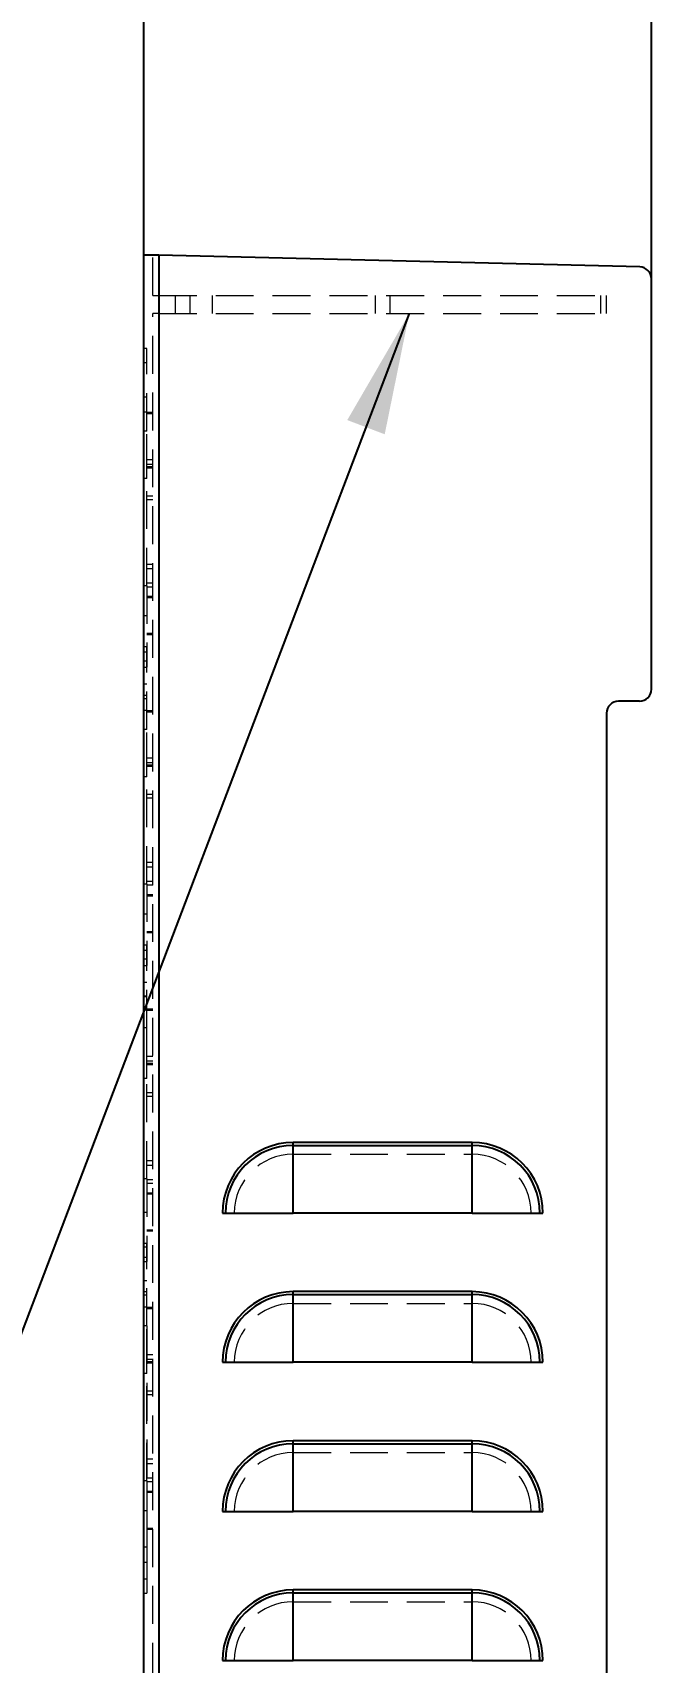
# Model space of a CAD drawing. Header units: millimetres. Extents: x 0 to 210, y 0 to 306.
# Drawn here: x 90.7 to 111.4, y 194.5 to 249.1 of the extents above; entities that cross this region are included whole.
import ezdxf

# ---------------------------------------------------------------- set-up
doc = ezdxf.new("R2010")
doc.units = ezdxf.units.MM
doc.linetypes.add('HIDDEN', pattern=[1.905, 1.27, -0.635])
doc.layers.add('图纸格式', color=7, linetype='Continuous')
doc.styles.add('SLDTEXTSTYLE5', font='TXT', dxfattribs={"width": 0.7})
doc.dimstyles.new('SLDDIMSTYLE1', dxfattribs={"dimtxt": 3.5, "dimasz": 4.08, "dimexe": 0, "dimexo": 0.0625, "dimgap": 0.875, "dimtad": 2, "dimlfac": 5, "dimrnd": 1e-09, "dimzin": 12, "dimdsep": 46, "dimtxsty": 'SLDTEXTSTYLE5', "dimsah": 1, "dimcen": 0.09, "dimadec": 0, "dimazin": 3, "dimtfac": 1, "dimtmove": 0, "dimatfit": 0, "dimfxl": 0, "dimfrac": 2, "dimtolj": 1, "dimtzin": 12, "dimarcsym": 0})
doc.dimstyles.new('SLDDIMSTYLE2', dxfattribs={"dimtxt": 0.18, "dimasz": 4.08, "dimexe": 0, "dimexo": 0.0625, "dimgap": 0, "dimtad": 0, "dimtih": 1, "dimtoh": 1, "dimdec": 0, "dimrnd": 1e-09, "dimzin": 0, "dimdsep": 46, "dimtxsty": 'Standard', "dimsah": 1, "dimcen": 0.09, "dimadec": 0, "dimazin": 0, "dimtfac": 4.08, "dimtdec": 0, "dimtofl": 0, "dimtmove": 0, "dimatfit": 3, "dimfxl": 0, "dimfrac": 2, "dimtolj": 1, "dimtzin": 0, "dimarcsym": 0})

# ---------------------------------------------------------------- blocks, each defined once
blk = doc.blocks.new('_D_6')
at = {"layer": '图纸格式'}
for p, q in [((94.421, 241.641), (94.421, 253.675)), ((111.421, 240.85), (111.421, 253.675)), ((111.421, 251.675), (94.421, 251.675))]:
    blk.add_line(p, q, dxfattribs=at)
for points in [[(94.421, 251.675), (98.501, 251.167), (98.501, 252.183)], [(111.421, 251.675), (107.341, 252.183), (107.341, 251.167)]]:
    blk.add_solid(points, dxfattribs=at)
at = {"layer": '图纸格式', "insert": (101.3, 256.187), "char_height": 3.5, "attachment_point": 1, "style": 'SLDTEXTSTYLE5'}
blk.add_mtext('85', dxfattribs=at)

msp = doc.modelspace()

# ---------------------------------------------------------------- linework, layer by layer
at = {"color": 7, "linetype": 'Continuous', "lineweight": 25}
for p, q in [((94.42080651, 167.14058668), (94.42080651, 241.64058668)), ((94.92080651, 241.64058668), (94.42080651, 241.64058668)), ((94.92080651, 241.64058668), (94.92080651, 167.14058668)), ((111.03050063, 241.25004864), (94.92080651, 241.64058668)), ((111.42080651, 227.09058668), (111.42080651, 240.85016613)), ((109.92080651, 226.29058668), (109.92080651, 182.49058668)), ((111.02080651, 226.69058668), (110.32080651, 226.69058668)), ((105.42080651, 211.89726852), (99.42080651, 211.89726852)), ((99.42080651, 211.79866719), (99.42080651, 211.89726852)), ((99.42080651, 211.79866719), (105.42080651, 211.79866719)), ((99.42080651, 209.5308366), (99.42080651, 211.79866719)), ((105.42080651, 211.79866719), (105.42080651, 211.89726852)), ((105.42080651, 209.5308366), (105.42080651, 211.79866719)), ((97.05437459, 209.5308366), (97.15297592, 209.5308366)), ((97.15297592, 209.5308366), (99.42080651, 209.5308366)), ((105.42080651, 209.5308366), (99.42080651, 209.5308366)), ((105.42080651, 209.5308366), (107.68863709, 209.5308366)), ((107.68863709, 209.5308366), (107.78723842, 209.5308366)), ((105.42080651, 206.89726852), (99.42080651, 206.89726852)), ((99.42080651, 206.79866719), (99.42080651, 206.89726852)), ((99.42080651, 206.79866719), (105.42080651, 206.79866719)), ((99.42080651, 204.5308366), (99.42080651, 206.79866719)), ((105.42080651, 206.79866719), (105.42080651, 206.89726852)), ((105.42080651, 204.5308366), (105.42080651, 206.79866719)), ((97.05437459, 204.5308366), (97.15297592, 204.5308366)), ((97.15297592, 204.5308366), (99.42080651, 204.5308366)), ((105.42080651, 204.5308366), (99.42080651, 204.5308366)), ((105.42080651, 204.5308366), (107.68863709, 204.5308366)), ((107.68863709, 204.5308366), (107.78723842, 204.5308366)), ((105.42080651, 201.89726852), (99.42080651, 201.89726852)), ((99.42080651, 201.79866719), (99.42080651, 201.89726852)), ((99.42080651, 201.79866719), (105.42080651, 201.79866719)), ((99.42080651, 199.5308366), (99.42080651, 201.79866719)), ((105.42080651, 201.79866719), (105.42080651, 201.89726852)), ((105.42080651, 199.5308366), (105.42080651, 201.79866719)), ((97.05437459, 199.5308366), (97.15297592, 199.5308366)), ((97.15297592, 199.5308366), (99.42080651, 199.5308366)), ((105.42080651, 199.5308366), (99.42080651, 199.5308366)), ((105.42080651, 199.5308366), (107.68863709, 199.5308366)), ((107.68863709, 199.5308366), (107.78723842, 199.5308366)), ((105.42080651, 196.89726852), (99.42080651, 196.89726852)), ((99.42080651, 196.79866719), (99.42080651, 196.89726852)), ((99.42080651, 196.79866719), (105.42080651, 196.79866719)), ((99.42080651, 194.5308366), (99.42080651, 196.79866719)), ((105.42080651, 196.79866719), (105.42080651, 196.89726852)), ((105.42080651, 194.5308366), (105.42080651, 196.79866719)), ((97.05437459, 194.5308366), (97.15297592, 194.5308366)), ((97.15297592, 194.5308366), (99.42080651, 194.5308366)), ((105.42080651, 194.5308366), (99.42080651, 194.5308366)), ((105.42080651, 194.5308366), (107.68863709, 194.5308366)), ((107.68863709, 194.5308366), (107.78723842, 194.5308366))]:
    msp.add_line(p, q, dxfattribs=at)
at = {"color": 7, "linetype": 'HIDDEN', "lineweight": 18}
for p, q in [((94.72080651, 240.29058668), (94.72080651, 241.64058668)), ((94.72080651, 240.29058668), (94.92080651, 240.29058668)), ((94.92080651, 240.29058668), (109.92080651, 240.29058668)), ((95.47080651, 240.29058668), (95.47080651, 239.69058668)), ((95.97080651, 239.69058668), (95.97080651, 240.29058668)), ((96.72080651, 239.69058668), (96.72080651, 240.29058668)), ((102.17080651, 240.29058668), (102.17080651, 239.69058668)), ((102.67080651, 239.69058668), (102.67080651, 240.29058668)), ((109.72080651, 240.29058668), (109.72080651, 239.69058668)), ((109.92080651, 239.69058668), (109.92080651, 240.29058668)), ((94.72080651, 169.09058668), (94.72080651, 239.69058668)), ((94.92080651, 239.69058668), (94.72080651, 239.69058668)), ((94.92080651, 239.69058668), (109.92080651, 239.69058668)), ((94.52080651, 238.51240968), (94.42080651, 238.51240968)), ((94.52080651, 235.7468967), (94.52080651, 238.51240968)), ((94.52080651, 238.03792267), (94.42080651, 238.03792267)), ((94.52080651, 236.88614252), (94.42080651, 236.88614252)), ((94.52080651, 234.15525324), (94.52080651, 236.88614252)), ((94.52080651, 236.37817916), (94.42080651, 236.37817916)), ((94.52080651, 230.55986676), (94.52080651, 236.37817916)), ((94.72080651, 236.36693549), (94.52080651, 236.36693549)), ((94.52080651, 236.33764617), (94.72080651, 236.33764617)), ((94.52080651, 235.7468967), (94.42080651, 235.7468967)), ((94.72080651, 234.78109778), (94.52080651, 234.78109778)), ((94.52080651, 234.63967643), (94.72080651, 234.63967643)), ((94.72080651, 234.54324216), (94.52080651, 234.54324216)), ((94.52080651, 234.51395284), (94.72080651, 234.51395284)), ((94.52080651, 234.15525324), (94.42080651, 234.15525324)), ((94.52080651, 233.57774346), (94.72080651, 233.57774346)), ((94.72080651, 233.43632211), (94.52080651, 233.43632211)), ((94.72080651, 231.2787979), (94.52080651, 231.2787979)), ((94.52080651, 231.13737654), (94.72080651, 231.13737654)), ((94.52080651, 230.65986156), (94.72080651, 230.65986156)), ((94.52080651, 230.55986676), (94.42080651, 230.55986676)), ((94.52080651, 230.55986676), (94.52080651, 227.82897748)), ((94.72080651, 230.51844021), (94.52080651, 230.51844021)), ((94.72080651, 230.20116716), (94.52080651, 230.20116716)), ((94.52080651, 230.17187784), (94.72080651, 230.17187784)), ((94.52080651, 229.55264129), (94.42080651, 229.55264129)), ((94.72080651, 228.96189182), (94.52080651, 228.96189182)), ((94.52080651, 228.93260249), (94.72080651, 228.93260249)), ((94.52080651, 228.51240968), (94.42080651, 228.51240968)), ((94.52080651, 225.7468967), (94.52080651, 228.51018953)), ((94.52080651, 228.33694085), (94.42080651, 228.33694085)), ((94.52080651, 228.03792267), (94.42080651, 228.03792267)), ((94.42080651, 227.82897748), (94.52080651, 227.82897748)), ((94.52080651, 227.26161532), (94.42080651, 227.26161532)), ((94.52080651, 226.88614252), (94.42080651, 226.88614252)), ((94.42080651, 226.78712831), (94.52080651, 226.78712831)), ((94.52080651, 224.15525324), (94.52080651, 226.88614252)), ((94.52080651, 226.37817916), (94.42080651, 226.37817916)), ((94.52080651, 220.55986676), (94.52080651, 226.37817916)), ((94.72080651, 226.36693549), (94.52080651, 226.36693549)), ((94.52080651, 226.33764617), (94.72080651, 226.33764617)), ((94.52080651, 225.7468967), (94.42080651, 225.7468967)), ((94.72080651, 224.78109778), (94.52080651, 224.78109778)), ((94.52080651, 224.63967643), (94.72080651, 224.63967643)), ((94.52080651, 224.15525324), (94.42080651, 224.15525324)), ((94.72080651, 224.54324216), (94.52080651, 224.54324216)), ((94.52080651, 224.51395284), (94.72080651, 224.51395284)), ((94.52080651, 223.57774346), (94.72080651, 223.57774346)), ((94.72080651, 223.43632211), (94.52080651, 223.43632211)), ((94.72080651, 221.2787979), (94.52080651, 221.2787979)), ((94.52080651, 221.13737654), (94.72080651, 221.13737654)), ((94.52080651, 220.55986676), (94.42080651, 220.55986676)), ((94.52080651, 220.65986156), (94.72080651, 220.65986156)), ((94.52080651, 220.55986676), (94.52080651, 217.82897748)), ((94.72080651, 220.51844021), (94.52080651, 220.51844021)), ((94.72080651, 220.20116716), (94.52080651, 220.20116716)), ((94.52080651, 220.17187784), (94.72080651, 220.17187784)), ((94.52080651, 219.55264129), (94.42080651, 219.55264129)), ((94.72080651, 218.96189182), (94.52080651, 218.96189182)), ((94.52080651, 218.93260249), (94.72080651, 218.93260249)), ((94.52080651, 218.51240968), (94.42080651, 218.51240968)), ((94.52080651, 218.33694085), (94.42080651, 218.33694085)), ((94.52080651, 218.03792267), (94.42080651, 218.03792267)), ((94.52080651, 215.7468967), (94.52080651, 218.51018953)), ((94.42080651, 217.82897748), (94.52080651, 217.82897748)), ((94.52080651, 217.26161532), (94.42080651, 217.26161532)), ((94.52080651, 216.80638152), (94.42080651, 216.80638152)), ((94.42080651, 216.78712831), (94.52080651, 216.78712831)), ((94.52080651, 214.04102828), (94.52080651, 216.80638152)), ((94.72080651, 216.36693549), (94.52080651, 216.36693549)), ((94.52080651, 216.33173475), (94.42080651, 216.33173475)), ((94.52080651, 216.33764617), (94.72080651, 216.33764617)), ((94.52080651, 210.67409172), (94.52080651, 216.33173475)), ((94.52080651, 215.7468967), (94.42080651, 215.7468967)), ((94.72080651, 214.78109778), (94.52080651, 214.78109778)), ((94.52080651, 214.63967643), (94.72080651, 214.63967643)), ((94.72080651, 214.54324216), (94.52080651, 214.54324216)), ((94.52080651, 214.51395284), (94.72080651, 214.51395284)), ((94.52080651, 214.04102828), (94.42080651, 214.04102828)), ((94.52080651, 213.57774346), (94.72080651, 213.57774346)), ((94.72080651, 213.43632211), (94.52080651, 213.43632211)), ((99.42080651, 211.5028632), (105.42080651, 211.5028632)), ((94.72080651, 211.2787979), (94.52080651, 211.2787979)), ((94.52080651, 211.13737654), (94.72080651, 211.13737654)), ((94.52080651, 210.67409172), (94.42080651, 210.67409172)), ((94.52080651, 210.67409172), (94.52080651, 207.90873849)), ((94.52080651, 210.65986156), (94.72080651, 210.65986156)), ((94.72080651, 210.51844021), (94.52080651, 210.51844021)), ((94.72080651, 210.20116716), (94.52080651, 210.20116716)), ((94.52080651, 210.17187784), (94.72080651, 210.17187784)), ((94.52080651, 209.55264129), (94.42080651, 209.55264129)), ((94.72080651, 208.96189182), (94.52080651, 208.96189182)), ((94.52080651, 208.93260249), (94.72080651, 208.93260249)), ((94.52080651, 208.51240968), (94.42080651, 208.51240968)), ((94.52080651, 208.38338525), (94.42080651, 208.38338525)), ((94.52080651, 205.7468967), (94.52080651, 208.51018953)), ((94.52080651, 208.03792267), (94.42080651, 208.03792267)), ((94.42080651, 207.90873849), (94.52080651, 207.90873849)), ((94.52080651, 207.26161532), (94.42080651, 207.26161532)), ((94.52080651, 206.88716645), (94.42080651, 206.88716645)), ((94.42080651, 206.78712831), (94.52080651, 206.78712831)), ((94.52080651, 204.15550302), (94.52080651, 206.88716645)), ((94.52080651, 206.37882987), (94.42080651, 206.37882987)), ((94.52080651, 200.55961698), (94.52080651, 206.37882987)), ((94.72080651, 206.36693549), (94.52080651, 206.36693549)), ((94.52080651, 206.33764617), (94.72080651, 206.33764617)), ((99.42080651, 206.5028632), (105.42080651, 206.5028632)), ((94.52080651, 205.7468967), (94.42080651, 205.7468967)), ((94.52080651, 205.7468967), (94.52080651, 197.26161532)), ((94.72080651, 204.78109778), (94.52080651, 204.78109778)), ((94.52080651, 204.63967643), (94.72080651, 204.63967643)), ((94.72080651, 204.54324216), (94.52080651, 204.54324216)), ((94.52080651, 204.51395284), (94.72080651, 204.51395284)), ((94.52080651, 204.15550302), (94.42080651, 204.15550302)), ((94.52080651, 203.57774346), (94.72080651, 203.57774346)), ((94.72080651, 203.43632211), (94.52080651, 203.43632211)), ((94.72080651, 201.2787979), (94.52080651, 201.2787979)), ((94.52080651, 201.13737654), (94.72080651, 201.13737654)), ((99.42080651, 201.5028632), (105.42080651, 201.5028632)), ((94.52080651, 200.55961698), (94.42080651, 200.55961698)), ((94.52080651, 200.65986156), (94.72080651, 200.65986156)), ((94.52080651, 200.55961698), (94.52080651, 197.82795356)), ((94.72080651, 200.51844021), (94.52080651, 200.51844021)), ((94.72080651, 200.20116716), (94.52080651, 200.20116716)), ((94.52080651, 200.17187784), (94.72080651, 200.17187784)), ((94.52080651, 199.55264129), (94.42080651, 199.55264129)), ((94.52080651, 199.55264129), (94.52080651, 196.78712831)), ((94.72080651, 198.96189182), (94.52080651, 198.96189182)), ((94.52080651, 198.93260249), (94.72080651, 198.93260249)), ((94.52080651, 198.33629013), (94.42080651, 198.33629013)), ((94.42080651, 197.82795356), (94.52080651, 197.82795356)), ((94.52080651, 197.26161532), (94.42080651, 197.26161532)), ((94.42080651, 196.78712831), (94.52080651, 196.78712831)), ((99.42080651, 196.5028632), (105.42080651, 196.5028632))]:
    msp.add_line(p, q, dxfattribs=at)
at = {"color": 7, "linetype": 'Continuous', "lineweight": 25}
for centre, radius, start, end in [((111.02080651, 240.85016613), 0.4, 0, 88.61128341), ((111.02080651, 227.09058668), 0.4, 270, 0), ((110.32080651, 226.29058668), 0.4, 90, 180), ((99.42080651, 209.5308366), 2.36643191, 90, 180), ((99.42080651, 209.5308366), 2.26783058, 90, 180), ((105.42080651, 209.5308366), 2.36643191, 0, 90), ((105.42080651, 209.5308366), 2.26783058, 0, 90), ((99.42080651, 204.5308366), 2.36643191, 90, 180), ((99.42080651, 204.5308366), 2.26783058, 90, 180), ((105.42080651, 204.5308366), 2.36643191, 0, 90), ((105.42080651, 204.5308366), 2.26783058, 0, 90), ((99.42080651, 199.5308366), 2.36643191, 90, 180), ((99.42080651, 199.5308366), 2.26783058, 90, 180), ((105.42080651, 199.5308366), 2.36643191, 0, 90), ((105.42080651, 199.5308366), 2.26783058, 0, 90), ((99.42080651, 194.5308366), 2.36643191, 90, 180), ((99.42080651, 194.5308366), 2.26783058, 90, 180), ((105.42080651, 194.5308366), 2.36643191, 0, 90), ((105.42080651, 194.5308366), 2.26783058, 0, 90)]:
    msp.add_arc(centre, radius, start, end, dxfattribs=at)
at = {"color": 7, "linetype": 'HIDDEN', "lineweight": 18}
for centre, start, end in [((99.42080651, 209.5308366), 90, 180), ((105.42080651, 209.5308366), 0, 90), ((99.42080651, 204.5308366), 90, 180), ((105.42080651, 204.5308366), 0, 90), ((99.42080651, 199.5308366), 90, 180), ((105.42080651, 199.5308366), 0, 90), ((99.42080651, 194.5308366), 90, 180), ((105.42080651, 194.5308366), 0, 90)]:
    msp.add_arc(centre, 1.97202659, start, end, dxfattribs=at)

# ---------------------------------------------------------------- dimensions: what is measured, and where the dimension line sits
at = {"layer": '图纸格式'}
dim = msp.add_linear_dim(base=(94.42080651, 251.67479457), p1=(111.42080651, 240.85016613), p2=(94.42080651, 241.64058668), dimstyle='SLDDIMSTYLE1', dxfattribs=at)
dim.commit()
dim.dimension.update_dxf_attribs({"geometry": '_D_6', "text_midpoint": (102.83408908, 251.67479457), "dimtype": 160})

# ---------------------------------------------------------------- leaders
msp.add_leader([(103.31079561, 239.69058668), (86.04426415, 194.28315423)], dimstyle='SLDDIMSTYLE2', dxfattribs=at)

doc.saveas('drawing.dxf')
